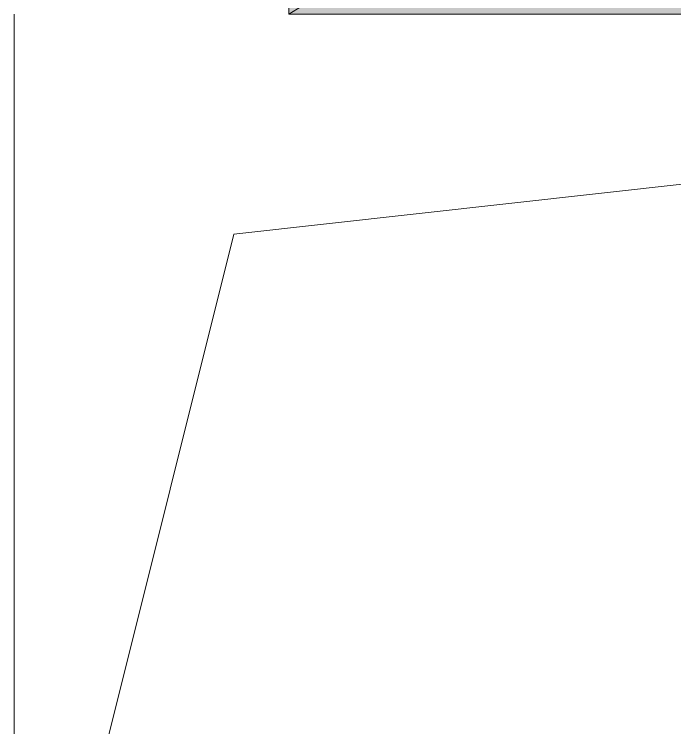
# Model space of a CAD drawing. Header units: millimetres. Extents: x -17017 to 628417, y -109036 to 199237.
# Drawn here: x 564060 to 564300.6, y -84944.3 to -84684.6 of the extents above; entities that cross this region are included whole.
import ezdxf

# ---------------------------------------------------------------- set-up
doc = ezdxf.new("R2010")
doc.units = ezdxf.units.MM
for name, color, linetype, lineweight in [('A-DETL-GENF-OTLN', 7, 'Continuous', 9), ('A-FLOR-____-OTLN', 7, 'Continuous', 9), ('A-GENM-____-OTLN', 7, 'Continuous', 9), ('A-GLAZ-____-OTLN', 7, 'Continuous', 9)]:
    doc.layers.add(name, color=color, linetype=linetype, lineweight=lineweight)
doc.layers.add('A-GLAZ-____-OTLN-1', color=7, linetype='Continuous', lineweight=9, true_color=0xc0c0c0)

# ---------------------------------------------------------------- blocks, each defined once
blk = doc.blocks.new('AR_Отверстие прямоугольное _в плите_ - AR_Отверстие прямоугольное _в плите_-30552658-АР1_План отверстий 3 этажа в осях 1-64_А-ГГ')
at = {"layer": 'A-GENM-____-OTLN'}
for p, q in [((-400, 200), (-400, -200)), ((-320, 120), (400, 200)), ((-400, -200), (-320, 120))]:
    blk.add_line(p, q, dxfattribs=at)
blk = doc.blocks.new('AR_Отверстие прямоугольное _в стене__БезПР - AR_Отверстие прямоугольное _в стене__БезПР-30590131-АР1_План отверстий 3 этажа в осях 1-64_А-ГГ')
at = {"layer": 'A-GLAZ-____-OTLN-1'}
blk.add_hatch(color=256, dxfattribs=at).paths.add_polyline_path([(200, 125), (-200, 125), (-200, -125), (200, -125)], flags=0)
at = {"layer": 'A-DETL-GENF-OTLN'}
for p, q in [((-200, 125), (200, 125)), ((200, 125), (-200, -125)), ((200, 125), (-200, 125)), ((200, 125), (200, -125)), ((200, -125), (200, 125))]:
    blk.add_line(p, q, dxfattribs=at)
at = {"layer": 'A-GLAZ-____-OTLN'}
blk.add_line((200, 125), (-200, 125), dxfattribs=at)

msp = doc.modelspace()

# ---------------------------------------------------------------- linework, layer by layer
at = {"layer": 'A-FLOR-____-OTLN'}
msp.add_line((564060.01, -85084.57), (564060.01, -84684.57), dxfattribs=at)

# ---------------------------------------------------------------- block references
at = {"layer": 'A-GENM-____-OTLN'}
msp.add_blockref('AR_Отверстие прямоугольное _в плите_ - AR_Отверстие прямоугольное _в плите_-30552658-АР1_План отверстий 3 этажа в осях 1-64_А-ГГ', (564460.01, -84884.57), dxfattribs=at)
at = {"layer": 'A-GLAZ-____-OTLN', "rotation": 180}
msp.add_blockref('AR_Отверстие прямоугольное _в стене__БезПР - AR_Отверстие прямоугольное _в стене__БезПР-30590131-АР1_План отверстий 3 этажа в осях 1-64_А-ГГ', (564360.01, -84559.57), dxfattribs=at)

doc.saveas('drawing.dxf')
